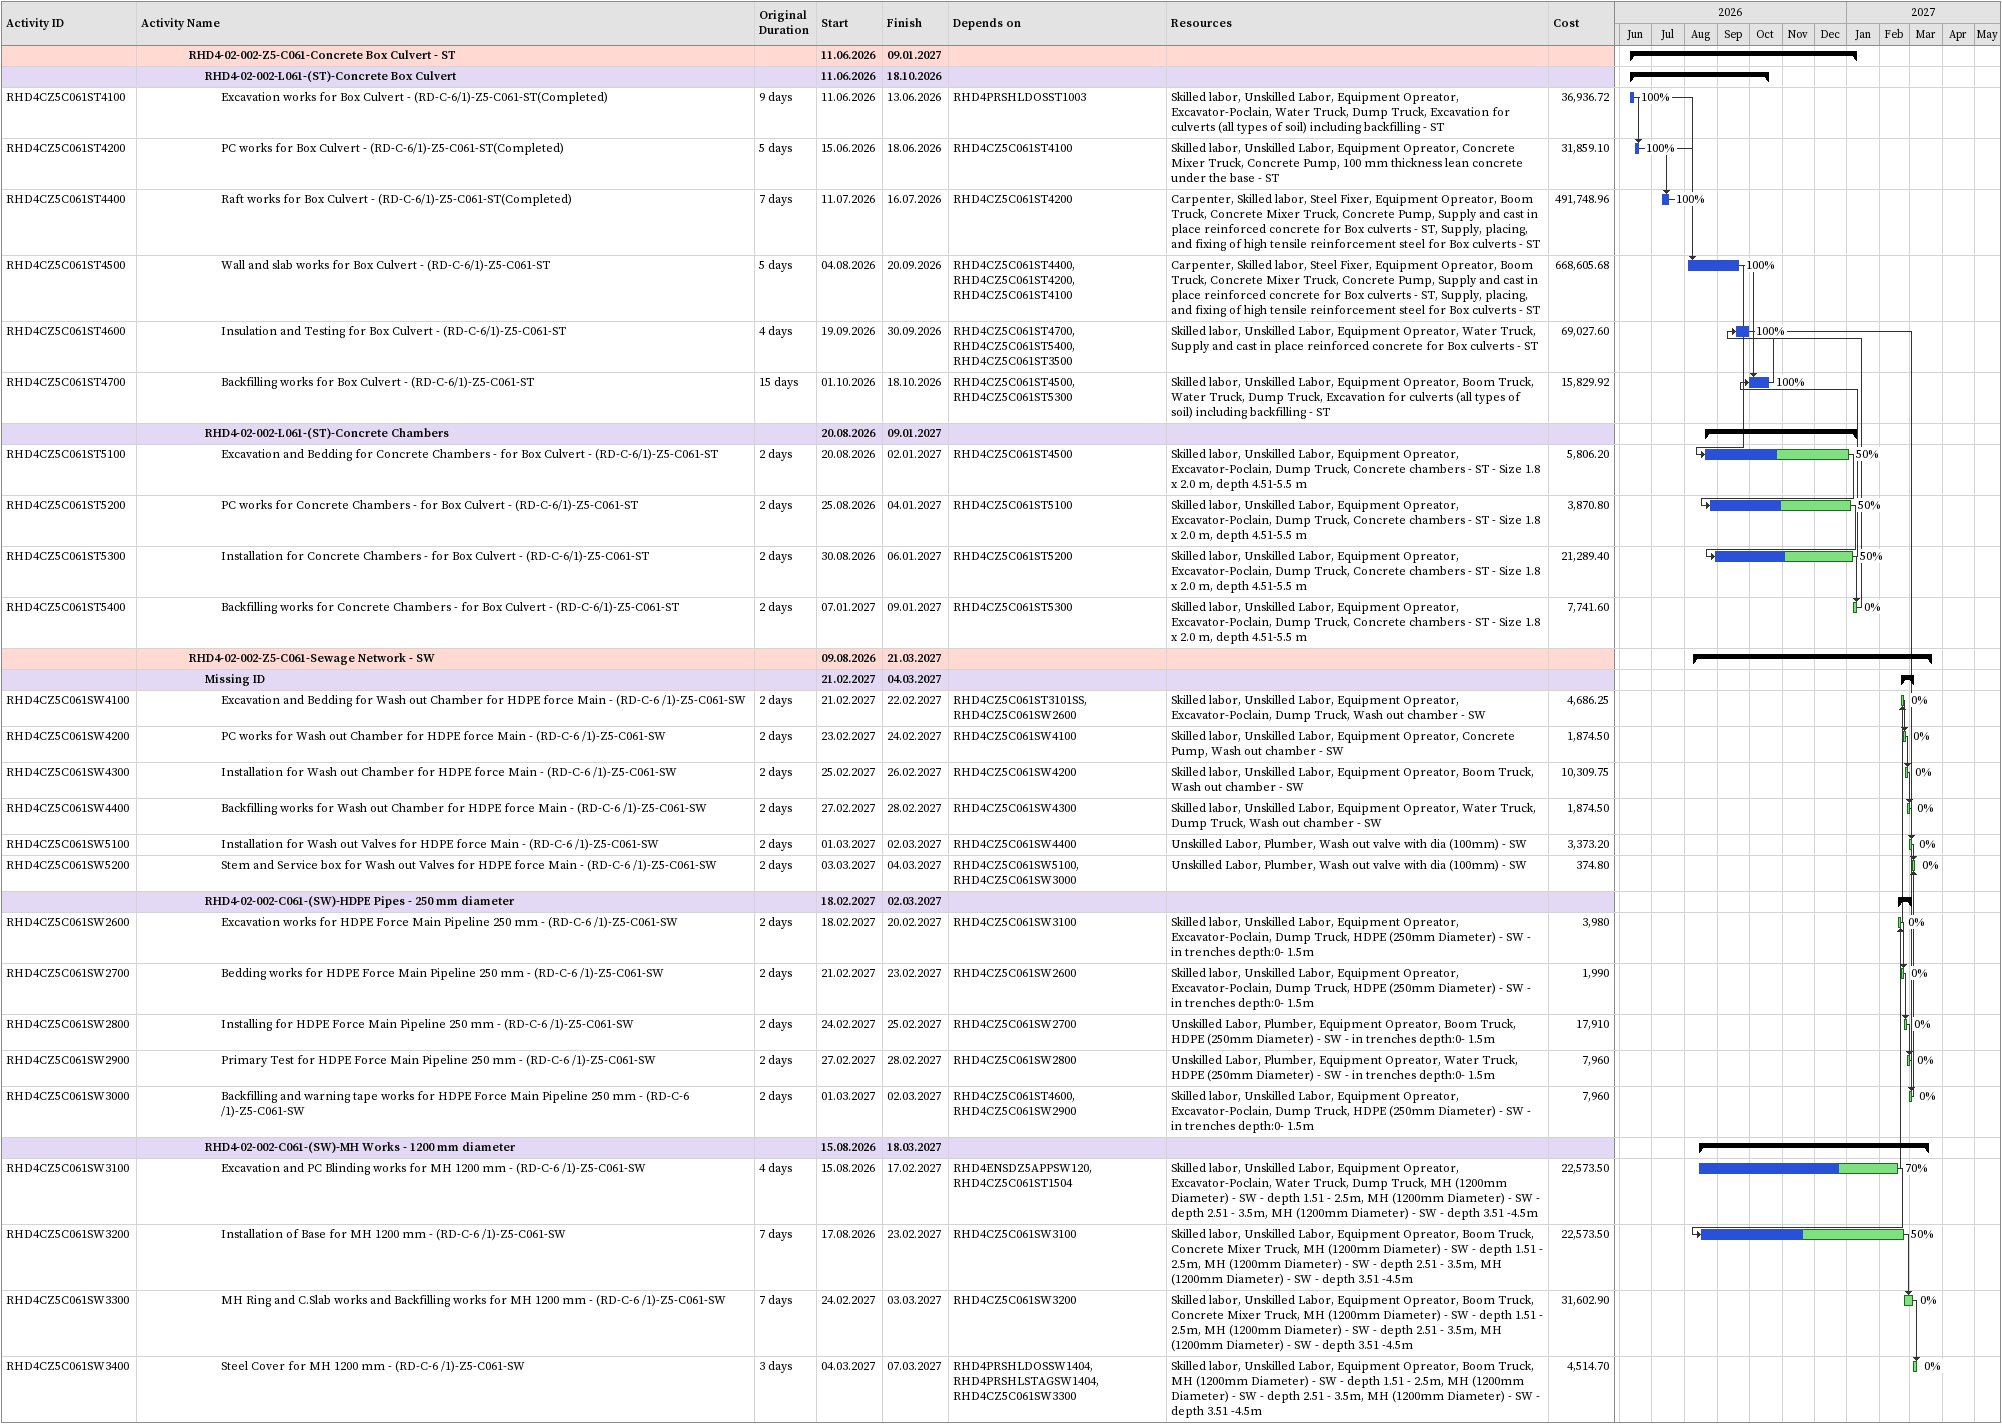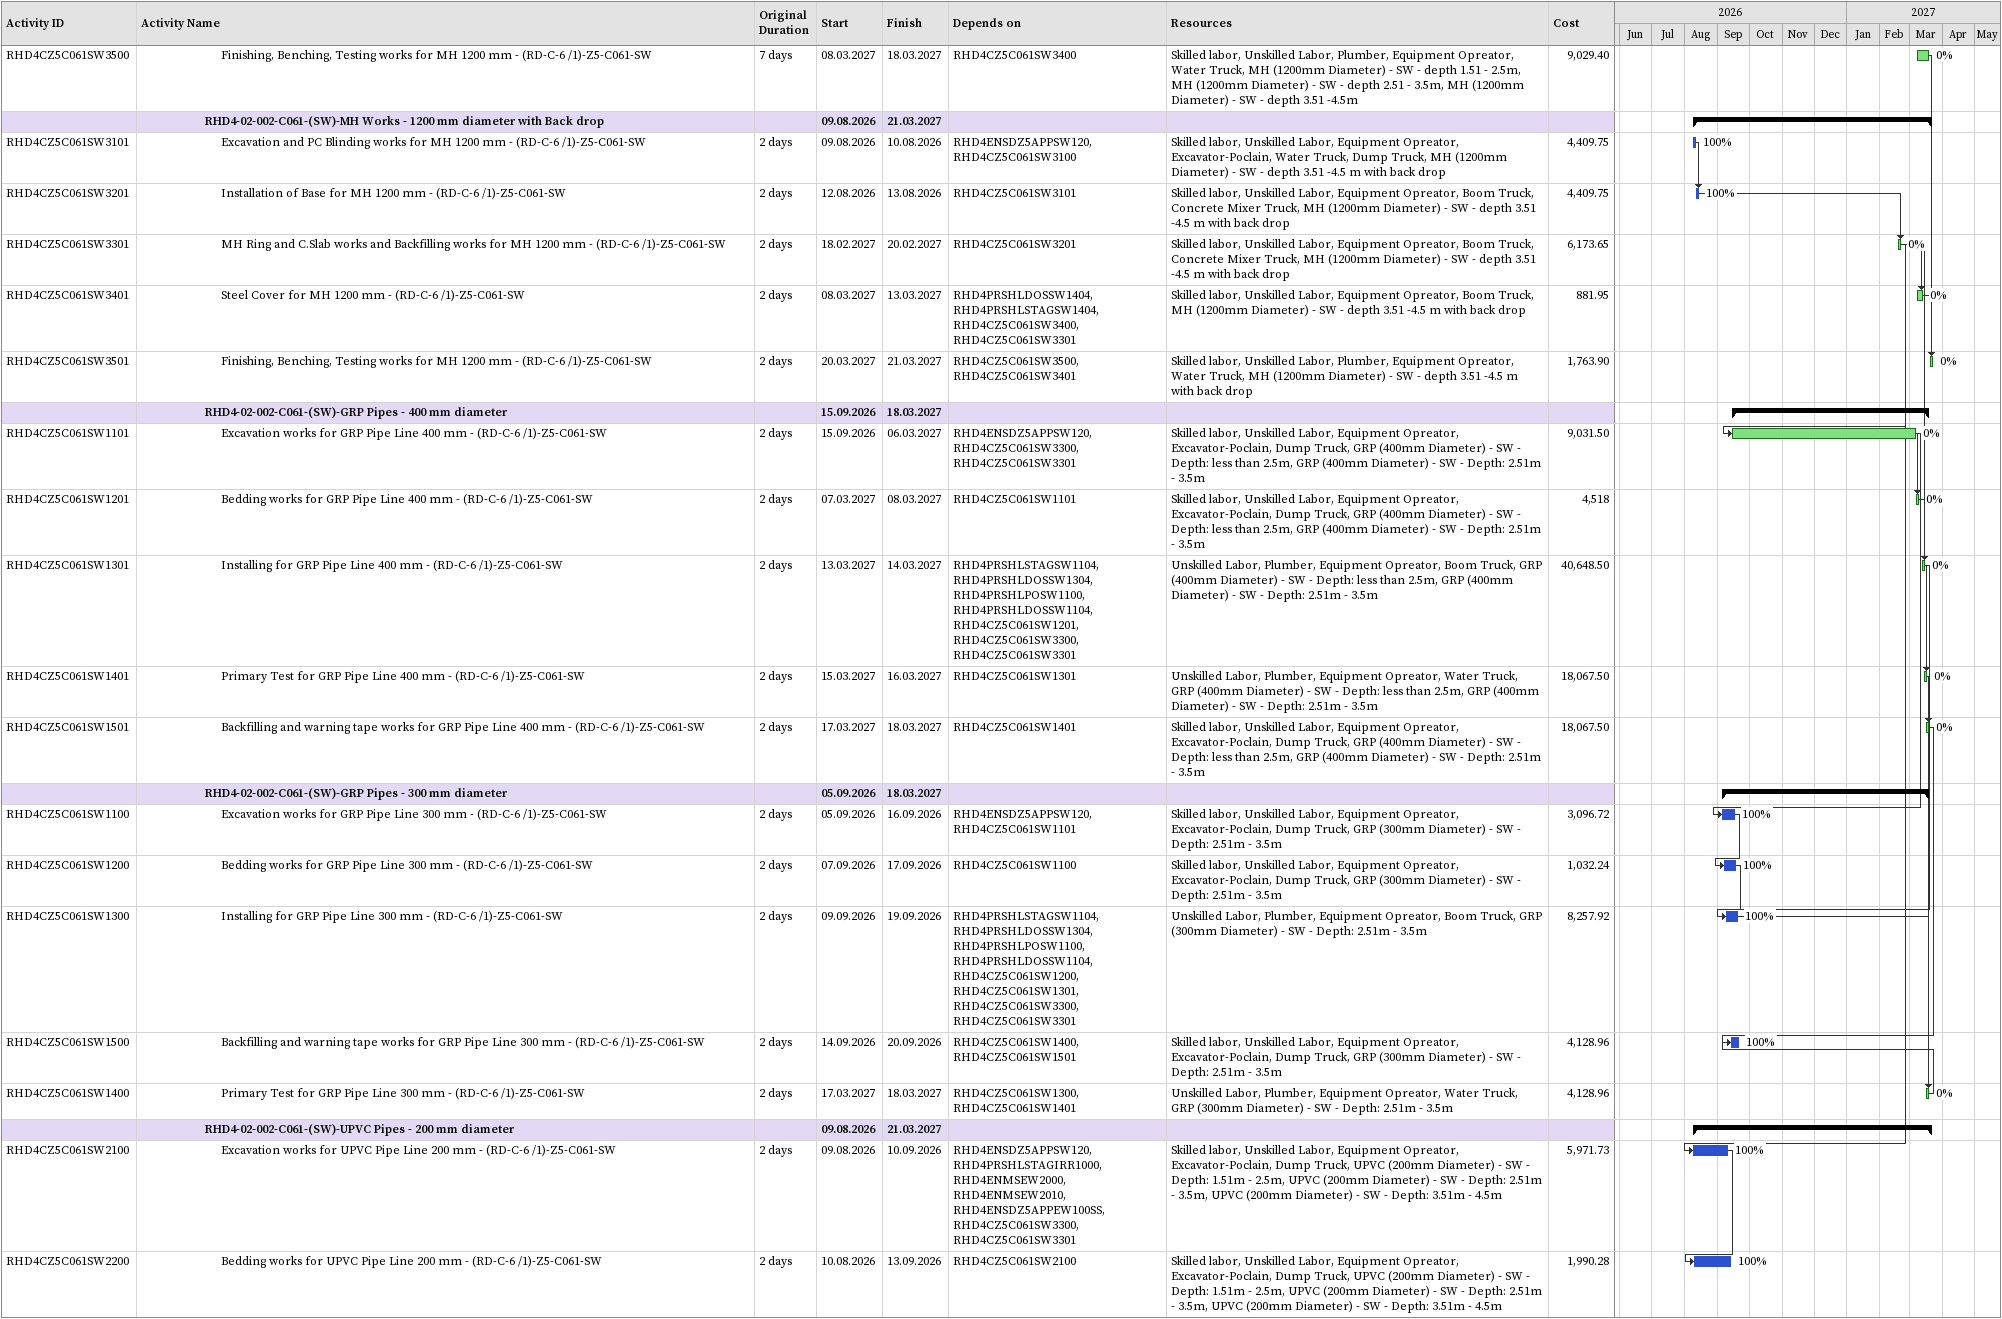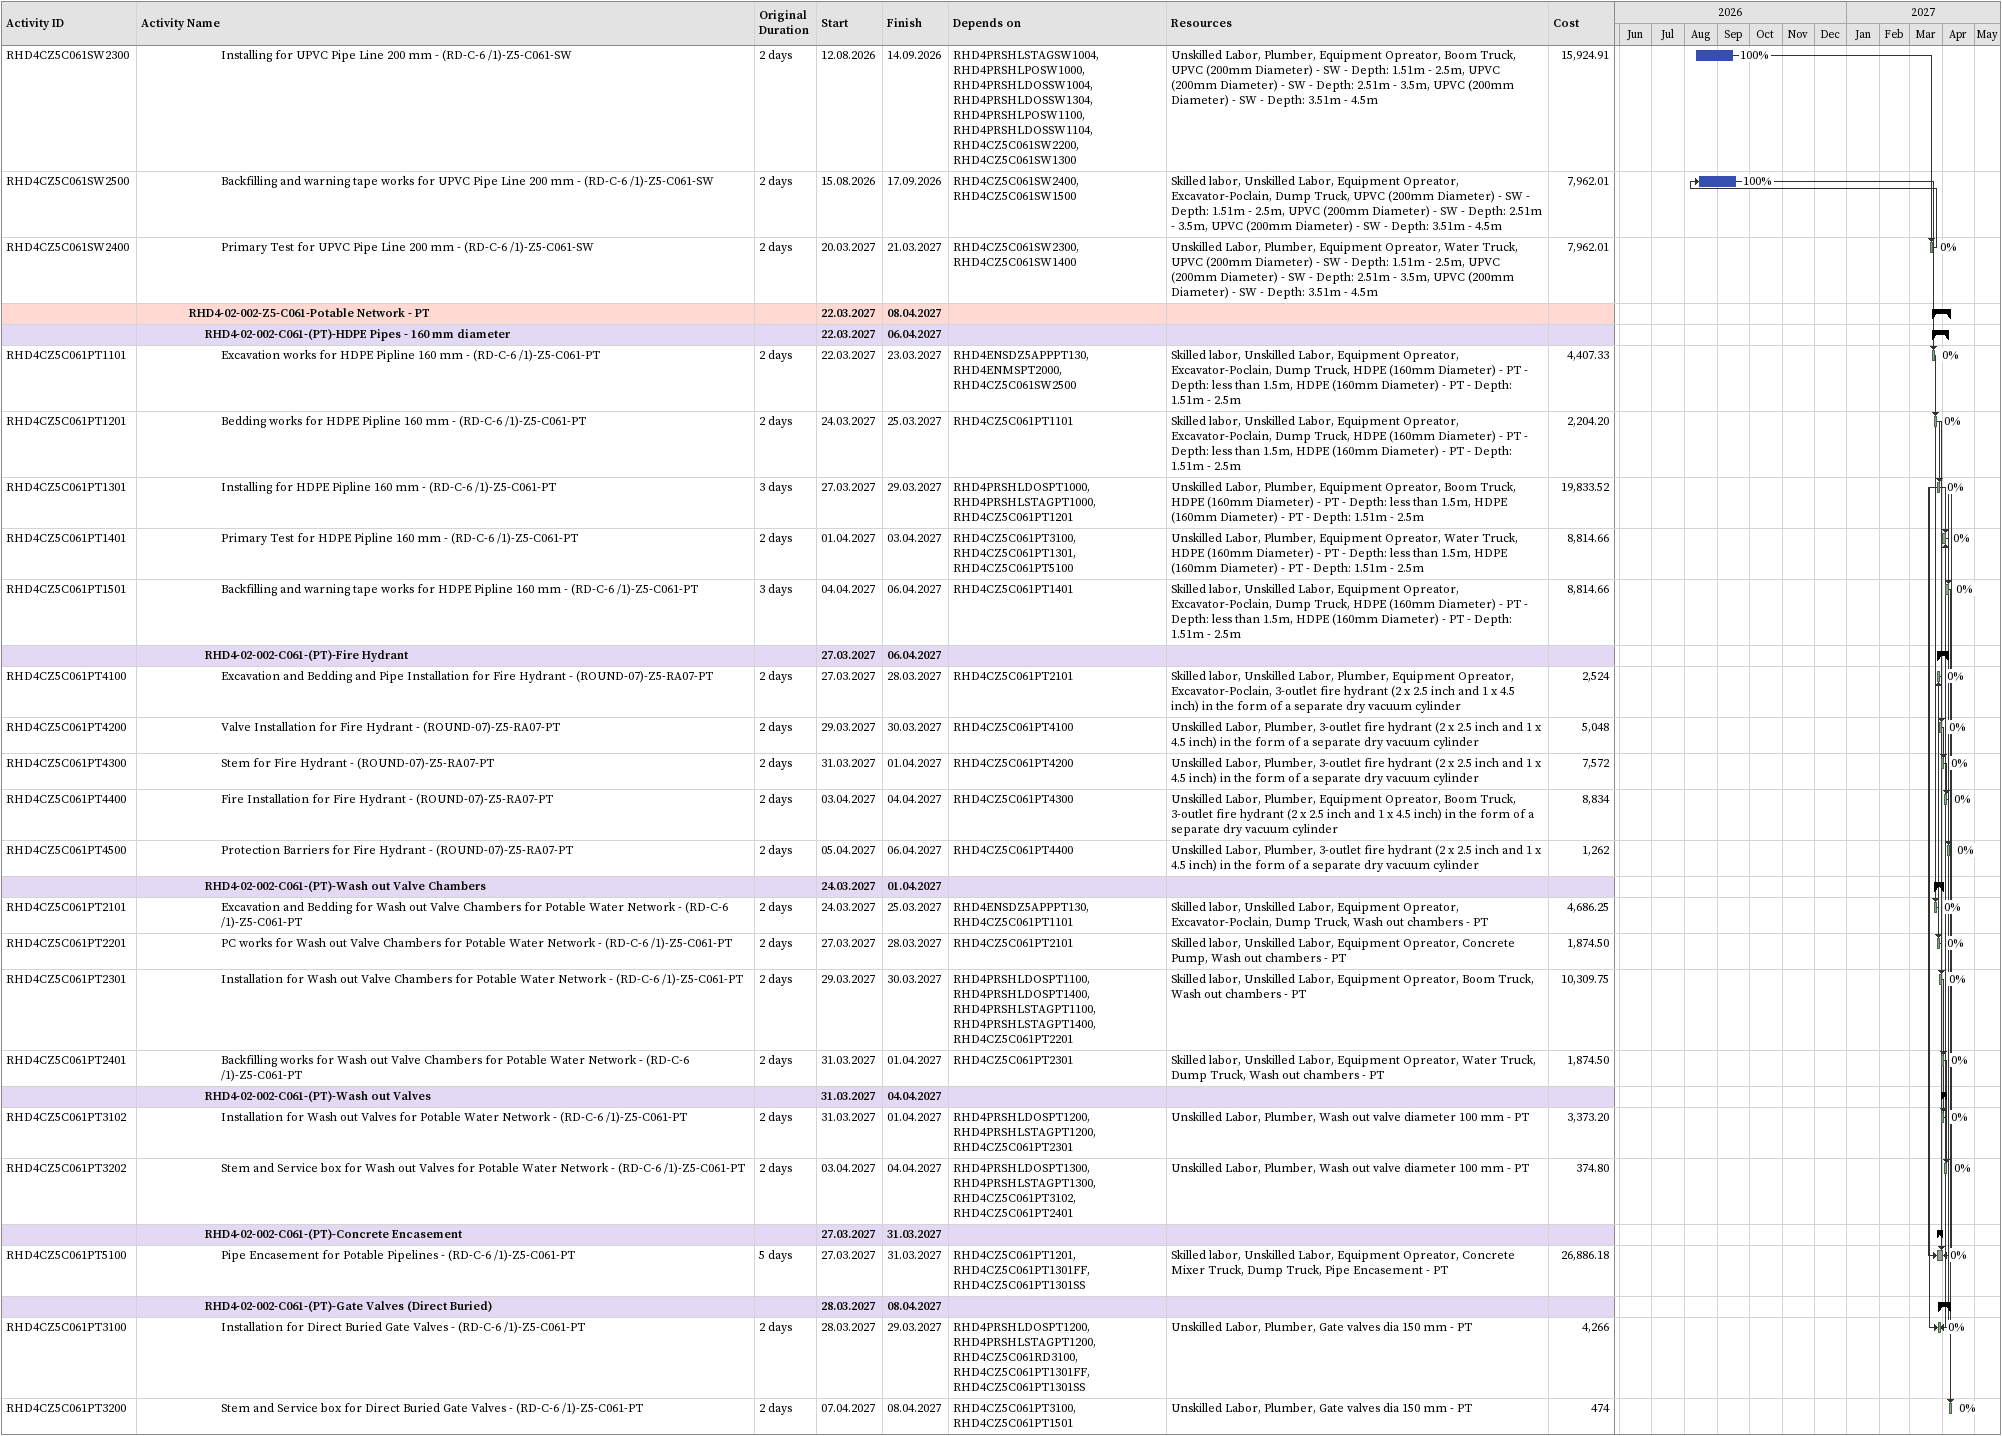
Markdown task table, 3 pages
| ID | Level | Task | Original duration | Start | Finish | Predecessors | Resources | % complete | Cost |
|---|---|---|---|---|---|---|---|---|---|
|  | 4 | **RHD4-02-002-Z5-C061-Concrete Box Culvert - ST** |  | 2026-06-11 | 2027-01-09 |  |  |  |  |
|  | 5 | **RHD4-02-002-L061-(ST)-Concrete Box Culvert** |  | 2026-06-11 | 2026-10-18 |  |  |  |  |
| RHD4CZ5C061ST4100 | 6 | Excavation works for Box Culvert - (RD-C-6/1)-Z5-C061-ST(Completed) | 9d | 2026-06-11 | 2026-06-13 | RHD4PRSHLDOSST1003 | Skilled labor, Unskilled Labor, Equipment Opreator, Excavator-Poclain, Water Truck, Dump Truck, Excavation for culverts (all types of soil) including backfilling - ST | 100 | 36936.72 |
| RHD4CZ5C061ST4200 | 6 | PC works for Box Culvert - (RD-C-6/1)-Z5-C061-ST(Completed) | 5d | 2026-06-15 | 2026-06-18 | RHD4CZ5C061ST4100 | Skilled labor, Unskilled Labor, Equipment Opreator, Concrete Mixer Truck, Concrete Pump, 100 mm thickness lean concrete under the base - ST | 100 | 31859.10 |
| RHD4CZ5C061ST4400 | 6 | Raft works for Box Culvert - (RD-C-6/1)-Z5-C061-ST(Completed) | 7d | 2026-07-11 | 2026-07-16 | RHD4CZ5C061ST4200 | Carpenter, Skilled labor, Steel Fixer, Equipment Opreator, Boom Truck, Concrete Mixer Truck, Concrete Pump, Supply and cast in place reinforced concrete for Box culverts - ST, Supply, placing, and fixing of high tensile reinforcement steel for Box culverts - ST | 100 | 491748.96 |
| RHD4CZ5C061ST4500 | 6 | Wall and slab works for Box Culvert - (RD-C-6/1)-Z5-C061-ST | 5d | 2026-08-04 | 2026-09-20 | RHD4CZ5C061ST4400, RHD4CZ5C061ST4200, RHD4CZ5C061ST4100 | Carpenter, Skilled labor, Steel Fixer, Equipment Opreator, Boom Truck, Concrete Mixer Truck, Concrete Pump, Supply and cast in place reinforced concrete for Box culverts - ST, Supply, placing, and fixing of high tensile reinforcement steel for Box culverts - ST | 100 | 668605.68 |
| RHD4CZ5C061ST4600 | 6 | Insulation and Testing for Box Culvert - (RD-C-6/1)-Z5-C061-ST | 4d | 2026-09-19 | 2026-09-30 | RHD4CZ5C061ST4700, RHD4CZ5C061ST5400, RHD4CZ5C061ST3500 | Skilled labor, Unskilled Labor, Equipment Opreator, Water Truck, Supply and cast in place reinforced concrete for Box culverts - ST | 100 | 69027.60 |
| RHD4CZ5C061ST4700 | 6 | Backfilling works for Box Culvert - (RD-C-6/1)-Z5-C061-ST | 15d | 2026-10-01 | 2026-10-18 | RHD4CZ5C061ST4500, RHD4CZ5C061ST5300 | Skilled labor, Unskilled Labor, Equipment Opreator, Boom Truck, Water Truck, Dump Truck, Excavation for culverts (all types of soil) including backfilling - ST | 100 | 15829.92 |
|  | 5 | **RHD4-02-002-L061-(ST)-Concrete Chambers** |  | 2026-08-20 | 2027-01-09 |  |  |  |  |
| RHD4CZ5C061ST5100 | 6 | Excavation and Bedding for Concrete Chambers - for Box Culvert - (RD-C-6/1)-Z5-C061-ST | 2d | 2026-08-20 | 2027-01-02 | RHD4CZ5C061ST4500 | Skilled labor, Unskilled Labor, Equipment Opreator, Excavator-Poclain, Dump Truck, Concrete chambers - ST - Size 1.8 x 2.0 m, depth 4.51-5.5 m | 50 | 5806.20 |
| RHD4CZ5C061ST5200 | 6 | PC works for Concrete Chambers - for Box Culvert - (RD-C-6/1)-Z5-C061-ST | 2d | 2026-08-25 | 2027-01-04 | RHD4CZ5C061ST5100 | Skilled labor, Unskilled Labor, Equipment Opreator, Excavator-Poclain, Dump Truck, Concrete chambers - ST - Size 1.8 x 2.0 m, depth 4.51-5.5 m | 50 | 3870.80 |
| RHD4CZ5C061ST5300 | 6 | Installation for Concrete Chambers - for Box Culvert - (RD-C-6/1)-Z5-C061-ST | 2d | 2026-08-30 | 2027-01-06 | RHD4CZ5C061ST5200 | Skilled labor, Unskilled Labor, Equipment Opreator, Excavator-Poclain, Dump Truck, Concrete chambers - ST - Size 1.8 x 2.0 m, depth 4.51-5.5 m | 50 | 21289.40 |
| RHD4CZ5C061ST5400 | 6 | Backfilling works for Concrete Chambers - for Box Culvert - (RD-C-6/1)-Z5-C061-ST | 2d | 2027-01-07 | 2027-01-09 | RHD4CZ5C061ST5300 | Skilled labor, Unskilled Labor, Equipment Opreator, Excavator-Poclain, Dump Truck, Concrete chambers - ST - Size 1.8 x 2.0 m, depth 4.51-5.5 m | 0 | 7741.60 |
|  | 4 | **RHD4-02-002-Z5-C061-Sewage Network - SW** |  | 2026-08-09 | 2027-03-21 |  |  |  |  |
|  | 5 | **Missing ID** |  | 2027-02-21 | 2027-03-04 |  |  |  |  |
| RHD4CZ5C061SW4100 | 6 | Excavation and Bedding for Wash out Chamber for HDPE force Main - (RD-C-6 /1)-Z5-C061-SW | 2d | 2027-02-21 | 2027-02-22 | RHD4CZ5C061ST3101SS, RHD4CZ5C061SW2600 | Skilled labor, Unskilled Labor, Equipment Opreator, Excavator-Poclain, Dump Truck, Wash out chamber - SW | 0 | 4686.25 |
| RHD4CZ5C061SW4200 | 6 | PC works for Wash out Chamber for HDPE force Main - (RD-C-6 /1)-Z5-C061-SW | 2d | 2027-02-23 | 2027-02-24 | RHD4CZ5C061SW4100 | Skilled labor, Unskilled Labor, Equipment Opreator, Concrete Pump, Wash out chamber - SW | 0 | 1874.50 |
| RHD4CZ5C061SW4300 | 6 | Installation for Wash out Chamber for HDPE force Main - (RD-C-6 /1)-Z5-C061-SW | 2d | 2027-02-25 | 2027-02-26 | RHD4CZ5C061SW4200 | Skilled labor, Unskilled Labor, Equipment Opreator, Boom Truck, Wash out chamber - SW | 0 | 10309.75 |
| RHD4CZ5C061SW4400 | 6 | Backfilling works for Wash out Chamber for HDPE force Main - (RD-C-6 /1)-Z5-C061-SW | 2d | 2027-02-27 | 2027-02-28 | RHD4CZ5C061SW4300 | Skilled labor, Unskilled Labor, Equipment Opreator, Water Truck, Dump Truck, Wash out chamber - SW | 0 | 1874.50 |
| RHD4CZ5C061SW5100 | 6 | Installation for Wash out Valves for HDPE force Main - (RD-C-6 /1)-Z5-C061-SW | 2d | 2027-03-01 | 2027-03-02 | RHD4CZ5C061SW4400 | Unskilled Labor, Plumber, Wash out valve with dia (100mm) - SW | 0 | 3373.20 |
| RHD4CZ5C061SW5200 | 6 | Stem and Service box for Wash out Valves for HDPE force Main - (RD-C-6 /1)-Z5-C061-SW | 2d | 2027-03-03 | 2027-03-04 | RHD4CZ5C061SW5100, RHD4CZ5C061SW3000 | Unskilled Labor, Plumber, Wash out valve with dia (100mm) - SW | 0 | 374.80 |
|  | 5 | **RHD4-02-002-C061-(SW)-HDPE Pipes - 250 mm diameter** |  | 2027-02-18 | 2027-03-02 |  |  |  |  |
| RHD4CZ5C061SW2600 | 6 | Excavation works for HDPE Force Main Pipeline 250 mm - (RD-C-6 /1)-Z5-C061-SW | 2d | 2027-02-18 | 2027-02-20 | RHD4CZ5C061SW3100 | Skilled labor, Unskilled Labor, Equipment Opreator, Excavator-Poclain, Dump Truck, HDPE (250mm Diameter) - SW - in trenches depth:0- 1.5m | 0 | 3980 |
| RHD4CZ5C061SW2700 | 6 | Bedding works for HDPE Force Main Pipeline 250 mm - (RD-C-6 /1)-Z5-C061-SW | 2d | 2027-02-21 | 2027-02-23 | RHD4CZ5C061SW2600 | Skilled labor, Unskilled Labor, Equipment Opreator, Excavator-Poclain, Dump Truck, HDPE (250mm Diameter) - SW - in trenches depth:0- 1.5m | 0 | 1990 |
| RHD4CZ5C061SW2800 | 6 | Installing for HDPE Force Main Pipeline 250 mm - (RD-C-6 /1)-Z5-C061-SW | 2d | 2027-02-24 | 2027-02-25 | RHD4CZ5C061SW2700 | Unskilled Labor, Plumber, Equipment Opreator, Boom Truck, HDPE (250mm Diameter) - SW - in trenches depth:0- 1.5m | 0 | 17910 |
| RHD4CZ5C061SW2900 | 6 | Primary Test for HDPE Force Main Pipeline 250 mm - (RD-C-6 /1)-Z5-C061-SW | 2d | 2027-02-27 | 2027-02-28 | RHD4CZ5C061SW2800 | Unskilled Labor, Plumber, Equipment Opreator, Water Truck, HDPE (250mm Diameter) - SW - in trenches depth:0- 1.5m | 0 | 7960 |
| RHD4CZ5C061SW3000 | 6 | Backfilling and warning tape works for HDPE Force Main Pipeline 250 mm - (RD-C-6 /1)-Z5-C061-SW | 2d | 2027-03-01 | 2027-03-02 | RHD4CZ5C061ST4600, RHD4CZ5C061SW2900 | Skilled labor, Unskilled Labor, Equipment Opreator, Excavator-Poclain, Dump Truck, HDPE (250mm Diameter) - SW - in trenches depth:0- 1.5m | 0 | 7960 |
|  | 5 | **RHD4-02-002-C061-(SW)-MH Works - 1200 mm diameter** |  | 2026-08-15 | 2027-03-18 |  |  |  |  |
| RHD4CZ5C061SW3100 | 6 | Excavation and PC Blinding works for MH 1200 mm - (RD-C-6 /1)-Z5-C061-SW | 4d | 2026-08-15 | 2027-02-17 | RHD4ENSDZ5APPSW120, RHD4CZ5C061ST1504 | Skilled labor, Unskilled Labor, Equipment Opreator, Excavator-Poclain, Water Truck, Dump Truck, MH (1200mm Diameter) - SW - depth 1.51 - 2.5m, MH (1200mm Diameter) - SW - depth 2.51 - 3.5m, MH (1200mm Diameter) - SW - depth 3.51 -4.5m | 70 | 22573.50 |
| RHD4CZ5C061SW3200 | 6 | Installation of Base for MH 1200 mm - (RD-C-6 /1)-Z5-C061-SW | 7d | 2026-08-17 | 2027-02-23 | RHD4CZ5C061SW3100 | Skilled labor, Unskilled Labor, Equipment Opreator, Boom Truck, Concrete Mixer Truck, MH (1200mm Diameter) - SW - depth 1.51 - 2.5m, MH (1200mm Diameter) - SW - depth 2.51 - 3.5m, MH (1200mm Diameter) - SW - depth 3.51 -4.5m | 50 | 22573.50 |
| RHD4CZ5C061SW3300 | 6 | MH Ring and C.Slab works and Backfilling works for MH 1200 mm - (RD-C-6 /1)-Z5-C061-SW | 7d | 2027-02-24 | 2027-03-03 | RHD4CZ5C061SW3200 | Skilled labor, Unskilled Labor, Equipment Opreator, Boom Truck, Concrete Mixer Truck, MH (1200mm Diameter) - SW - depth 1.51 - 2.5m, MH (1200mm Diameter) - SW - depth 2.51 - 3.5m, MH (1200mm Diameter) - SW - depth 3.51 -4.5m | 0 | 31602.90 |
| RHD4CZ5C061SW3400 | 6 | Steel Cover for MH 1200 mm - (RD-C-6 /1)-Z5-C061-SW | 3d | 2027-03-04 | 2027-03-07 | RHD4PRSHLDOSSW1404, RHD4PRSHLSTAGSW1404, RHD4CZ5C061SW3300 | Skilled labor, Unskilled Labor, Equipment Opreator, Boom Truck, MH (1200mm Diameter) - SW - depth 1.51 - 2.5m, MH (1200mm Diameter) - SW - depth 2.51 - 3.5m, MH (1200mm Diameter) - SW - depth 3.51 -4.5m | 0 | 4514.70 |
| RHD4CZ5C061SW3500 | 6 | Finishing, Benching, Testing works for MH 1200 mm - (RD-C-6 /1)-Z5-C061-SW | 7d | 2027-03-08 | 2027-03-18 | RHD4CZ5C061SW3400 | Skilled labor, Unskilled Labor, Plumber, Equipment Opreator, Water Truck, MH (1200mm Diameter) - SW - depth 1.51 - 2.5m, MH (1200mm Diameter) - SW - depth 2.51 - 3.5m, MH (1200mm Diameter) - SW - depth 3.51 -4.5m | 0 | 9029.40 |
|  | 5 | **RHD4-02-002-C061-(SW)-MH Works - 1200 mm diameter with Back drop** |  | 2026-08-09 | 2027-03-21 |  |  |  |  |
| RHD4CZ5C061SW3101 | 6 | Excavation and PC Blinding works for MH 1200 mm - (RD-C-6 /1)-Z5-C061-SW | 2d | 2026-08-09 | 2026-08-10 | RHD4ENSDZ5APPSW120, RHD4CZ5C061SW3100 | Skilled labor, Unskilled Labor, Equipment Opreator, Excavator-Poclain, Water Truck, Dump Truck, MH (1200mm Diameter) - SW - depth 3.51 -4.5 m with back drop | 100 | 4409.75 |
| RHD4CZ5C061SW3201 | 6 | Installation of Base for MH 1200 mm - (RD-C-6 /1)-Z5-C061-SW | 2d | 2026-08-12 | 2026-08-13 | RHD4CZ5C061SW3101 | Skilled labor, Unskilled Labor, Equipment Opreator, Boom Truck, Concrete Mixer Truck, MH (1200mm Diameter) - SW - depth 3.51 -4.5 m with back drop | 100 | 4409.75 |
| RHD4CZ5C061SW3301 | 6 | MH Ring and C.Slab works and Backfilling works for MH 1200 mm - (RD-C-6 /1)-Z5-C061-SW | 2d | 2027-02-18 | 2027-02-20 | RHD4CZ5C061SW3201 | Skilled labor, Unskilled Labor, Equipment Opreator, Boom Truck, Concrete Mixer Truck, MH (1200mm Diameter) - SW - depth 3.51 -4.5 m with back drop | 0 | 6173.65 |
| RHD4CZ5C061SW3401 | 6 | Steel Cover for MH 1200 mm - (RD-C-6 /1)-Z5-C061-SW | 2d | 2027-03-08 | 2027-03-13 | RHD4PRSHLDOSSW1404, RHD4PRSHLSTAGSW1404, RHD4CZ5C061SW3400, RHD4CZ5C061SW3301 | Skilled labor, Unskilled Labor, Equipment Opreator, Boom Truck, MH (1200mm Diameter) - SW - depth 3.51 -4.5 m with back drop | 0 | 881.95 |
| RHD4CZ5C061SW3501 | 6 | Finishing, Benching, Testing works for MH 1200 mm - (RD-C-6 /1)-Z5-C061-SW | 2d | 2027-03-20 | 2027-03-21 | RHD4CZ5C061SW3500, RHD4CZ5C061SW3401 | Skilled labor, Unskilled Labor, Plumber, Equipment Opreator, Water Truck, MH (1200mm Diameter) - SW - depth 3.51 -4.5 m with back drop | 0 | 1763.90 |
|  | 5 | **RHD4-02-002-C061-(SW)-GRP Pipes - 400 mm diameter** |  | 2026-09-15 | 2027-03-18 |  |  |  |  |
| RHD4CZ5C061SW1101 | 6 | Excavation works for GRP Pipe Line 400 mm - (RD-C-6 /1)-Z5-C061-SW | 2d | 2026-09-15 | 2027-03-06 | RHD4ENSDZ5APPSW120, RHD4CZ5C061SW3300, RHD4CZ5C061SW3301 | Skilled labor, Unskilled Labor, Equipment Opreator, Excavator-Poclain, Dump Truck, GRP (400mm Diameter) - SW - Depth: less than 2.5m, GRP (400mm Diameter) - SW - Depth: 2.51m - 3.5m | 0 | 9031.50 |
| RHD4CZ5C061SW1201 | 6 | Bedding works for GRP Pipe Line 400 mm - (RD-C-6 /1)-Z5-C061-SW | 2d | 2027-03-07 | 2027-03-08 | RHD4CZ5C061SW1101 | Skilled labor, Unskilled Labor, Equipment Opreator, Excavator-Poclain, Dump Truck, GRP (400mm Diameter) - SW - Depth: less than 2.5m, GRP (400mm Diameter) - SW - Depth: 2.51m - 3.5m | 0 | 4518 |
| RHD4CZ5C061SW1301 | 6 | Installing for GRP Pipe Line 400 mm - (RD-C-6 /1)-Z5-C061-SW | 2d | 2027-03-13 | 2027-03-14 | RHD4PRSHLSTAGSW1104, RHD4PRSHLDOSSW1304, RHD4PRSHLPOSW1100, RHD4PRSHLDOSSW1104, RHD4CZ5C061SW1201, RHD4CZ5C061SW3300, RHD4CZ5C061SW3301 | Unskilled Labor, Plumber, Equipment Opreator, Boom Truck, GRP (400mm Diameter) - SW - Depth: less than 2.5m, GRP (400mm Diameter) - SW - Depth: 2.51m - 3.5m | 0 | 40648.50 |
| RHD4CZ5C061SW1401 | 6 | Primary Test for GRP Pipe Line 400 mm - (RD-C-6 /1)-Z5-C061-SW | 2d | 2027-03-15 | 2027-03-16 | RHD4CZ5C061SW1301 | Unskilled Labor, Plumber, Equipment Opreator, Water Truck, GRP (400mm Diameter) - SW - Depth: less than 2.5m, GRP (400mm Diameter) - SW - Depth: 2.51m - 3.5m | 0 | 18067.50 |
| RHD4CZ5C061SW1501 | 6 | Backfilling and warning tape works for GRP Pipe Line 400 mm - (RD-C-6 /1)-Z5-C061-SW | 2d | 2027-03-17 | 2027-03-18 | RHD4CZ5C061SW1401 | Skilled labor, Unskilled Labor, Equipment Opreator, Excavator-Poclain, Dump Truck, GRP (400mm Diameter) - SW - Depth: less than 2.5m, GRP (400mm Diameter) - SW - Depth: 2.51m - 3.5m | 0 | 18067.50 |
|  | 5 | **RHD4-02-002-C061-(SW)-GRP Pipes - 300 mm diameter** |  | 2026-09-05 | 2027-03-18 |  |  |  |  |
| RHD4CZ5C061SW1100 | 6 | Excavation works for GRP Pipe Line 300 mm - (RD-C-6 /1)-Z5-C061-SW | 2d | 2026-09-05 | 2026-09-16 | RHD4ENSDZ5APPSW120, RHD4CZ5C061SW1101 | Skilled labor, Unskilled Labor, Equipment Opreator, Excavator-Poclain, Dump Truck, GRP (300mm Diameter) - SW - Depth: 2.51m - 3.5m | 100 | 3096.72 |
| RHD4CZ5C061SW1200 | 6 | Bedding works for GRP Pipe Line 300 mm - (RD-C-6 /1)-Z5-C061-SW | 2d | 2026-09-07 | 2026-09-17 | RHD4CZ5C061SW1100 | Skilled labor, Unskilled Labor, Equipment Opreator, Excavator-Poclain, Dump Truck, GRP (300mm Diameter) - SW - Depth: 2.51m - 3.5m | 100 | 1032.24 |
| RHD4CZ5C061SW1300 | 6 | Installing for GRP Pipe Line 300 mm - (RD-C-6 /1)-Z5-C061-SW | 2d | 2026-09-09 | 2026-09-19 | RHD4PRSHLSTAGSW1104, RHD4PRSHLDOSSW1304, RHD4PRSHLPOSW1100, RHD4PRSHLDOSSW1104, RHD4CZ5C061SW1200, RHD4CZ5C061SW1301, RHD4CZ5C061SW3300, RHD4CZ5C061SW3301 | Unskilled Labor, Plumber, Equipment Opreator, Boom Truck, GRP (300mm Diameter) - SW - Depth: 2.51m - 3.5m | 100 | 8257.92 |
| RHD4CZ5C061SW1500 | 6 | Backfilling and warning tape works for GRP Pipe Line 300 mm - (RD-C-6 /1)-Z5-C061-SW | 2d | 2026-09-14 | 2026-09-20 | RHD4CZ5C061SW1400, RHD4CZ5C061SW1501 | Skilled labor, Unskilled Labor, Equipment Opreator, Excavator-Poclain, Dump Truck, GRP (300mm Diameter) - SW - Depth: 2.51m - 3.5m | 100 | 4128.96 |
| RHD4CZ5C061SW1400 | 6 | Primary Test for GRP Pipe Line 300 mm - (RD-C-6 /1)-Z5-C061-SW | 2d | 2027-03-17 | 2027-03-18 | RHD4CZ5C061SW1300, RHD4CZ5C061SW1401 | Unskilled Labor, Plumber, Equipment Opreator, Water Truck, GRP (300mm Diameter) - SW - Depth: 2.51m - 3.5m | 0 | 4128.96 |
|  | 5 | **RHD4-02-002-C061-(SW)-UPVC Pipes - 200 mm diameter** |  | 2026-08-09 | 2027-03-21 |  |  |  |  |
| RHD4CZ5C061SW2100 | 6 | Excavation works for UPVC Pipe Line 200 mm - (RD-C-6 /1)-Z5-C061-SW | 2d | 2026-08-09 | 2026-09-10 | RHD4ENSDZ5APPSW120, RHD4PRSHLSTAGIRR1000, RHD4ENMSEW2000, RHD4ENMSEW2010, RHD4ENSDZ5APPEW100SS, RHD4CZ5C061SW3300, RHD4CZ5C061SW3301 | Skilled labor, Unskilled Labor, Equipment Opreator, Excavator-Poclain, Dump Truck, UPVC (200mm Diameter) - SW - Depth: 1.51m - 2.5m, UPVC (200mm Diameter) - SW - Depth: 2.51m - 3.5m, UPVC (200mm Diameter) - SW - Depth: 3.51m - 4.5m | 100 | 5971.73 |
| RHD4CZ5C061SW2200 | 6 | Bedding works for UPVC Pipe Line 200 mm - (RD-C-6 /1)-Z5-C061-SW | 2d | 2026-08-10 | 2026-09-13 | RHD4CZ5C061SW2100 | Skilled labor, Unskilled Labor, Equipment Opreator, Excavator-Poclain, Dump Truck, UPVC (200mm Diameter) - SW - Depth: 1.51m - 2.5m, UPVC (200mm Diameter) - SW - Depth: 2.51m - 3.5m, UPVC (200mm Diameter) - SW - Depth: 3.51m - 4.5m | 100 | 1990.28 |
| RHD4CZ5C061SW2300 | 6 | Installing for UPVC Pipe Line 200 mm - (RD-C-6 /1)-Z5-C061-SW | 2d | 2026-08-12 | 2026-09-14 | RHD4PRSHLSTAGSW1004, RHD4PRSHLPOSW1000, RHD4PRSHLDOSSW1004, RHD4PRSHLDOSSW1304, RHD4PRSHLPOSW1100, RHD4PRSHLDOSSW1104, RHD4CZ5C061SW2200, RHD4CZ5C061SW1300 | Unskilled Labor, Plumber, Equipment Opreator, Boom Truck, UPVC (200mm Diameter) - SW - Depth: 1.51m - 2.5m, UPVC (200mm Diameter) - SW - Depth: 2.51m - 3.5m, UPVC (200mm Diameter) - SW - Depth: 3.51m - 4.5m | 100 | 15924.91 |
| RHD4CZ5C061SW2500 | 6 | Backfilling and warning tape works for UPVC Pipe Line 200 mm - (RD-C-6 /1)-Z5-C061-SW | 2d | 2026-08-15 | 2026-09-17 | RHD4CZ5C061SW2400, RHD4CZ5C061SW1500 | Skilled labor, Unskilled Labor, Equipment Opreator, Excavator-Poclain, Dump Truck, UPVC (200mm Diameter) - SW - Depth: 1.51m - 2.5m, UPVC (200mm Diameter) - SW - Depth: 2.51m - 3.5m, UPVC (200mm Diameter) - SW - Depth: 3.51m - 4.5m | 100 | 7962.01 |
| RHD4CZ5C061SW2400 | 6 | Primary Test for UPVC Pipe Line 200 mm - (RD-C-6 /1)-Z5-C061-SW | 2d | 2027-03-20 | 2027-03-21 | RHD4CZ5C061SW2300, RHD4CZ5C061SW1400 | Unskilled Labor, Plumber, Equipment Opreator, Water Truck, UPVC (200mm Diameter) - SW - Depth: 1.51m - 2.5m, UPVC (200mm Diameter) - SW - Depth: 2.51m - 3.5m, UPVC (200mm Diameter) - SW - Depth: 3.51m - 4.5m | 0 | 7962.01 |
|  | 4 | **RHD4-02-002-Z5-C061-Potable Network - PT** |  | 2027-03-22 | 2027-04-08 |  |  |  |  |
|  | 5 | **RHD4-02-002-C061-(PT)-HDPE Pipes - 160 mm diameter** |  | 2027-03-22 | 2027-04-06 |  |  |  |  |
| RHD4CZ5C061PT1101 | 6 | Excavation works for HDPE Pipline 160 mm - (RD-C-6 /1)-Z5-C061-PT | 2d | 2027-03-22 | 2027-03-23 | RHD4ENSDZ5APPPT130, RHD4ENMSPT2000, RHD4CZ5C061SW2500 | Skilled labor, Unskilled Labor, Equipment Opreator, Excavator-Poclain, Dump Truck, HDPE (160mm Diameter) - PT - Depth: less than 1.5m, HDPE (160mm Diameter) - PT - Depth: 1.51m - 2.5m | 0 | 4407.33 |
| RHD4CZ5C061PT1201 | 6 | Bedding works for HDPE Pipline 160 mm - (RD-C-6 /1)-Z5-C061-PT | 2d | 2027-03-24 | 2027-03-25 | RHD4CZ5C061PT1101 | Skilled labor, Unskilled Labor, Equipment Opreator, Excavator-Poclain, Dump Truck, HDPE (160mm Diameter) - PT - Depth: less than 1.5m, HDPE (160mm Diameter) - PT - Depth: 1.51m - 2.5m | 0 | 2204.20 |
| RHD4CZ5C061PT1301 | 6 | Installing for HDPE Pipline 160 mm - (RD-C-6 /1)-Z5-C061-PT | 3d | 2027-03-27 | 2027-03-29 | RHD4PRSHLDOSPT1000, RHD4PRSHLSTAGPT1000, RHD4CZ5C061PT1201 | Unskilled Labor, Plumber, Equipment Opreator, Boom Truck, HDPE (160mm Diameter) - PT - Depth: less than 1.5m, HDPE (160mm Diameter) - PT - Depth: 1.51m - 2.5m | 0 | 19833.52 |
| RHD4CZ5C061PT1401 | 6 | Primary Test for HDPE Pipline 160 mm - (RD-C-6 /1)-Z5-C061-PT | 2d | 2027-04-01 | 2027-04-03 | RHD4CZ5C061PT3100, RHD4CZ5C061PT1301, RHD4CZ5C061PT5100 | Unskilled Labor, Plumber, Equipment Opreator, Water Truck, HDPE (160mm Diameter) - PT - Depth: less than 1.5m, HDPE (160mm Diameter) - PT - Depth: 1.51m - 2.5m | 0 | 8814.66 |
| RHD4CZ5C061PT1501 | 6 | Backfilling and warning tape works for HDPE Pipline 160 mm - (RD-C-6 /1)-Z5-C061-PT | 3d | 2027-04-04 | 2027-04-06 | RHD4CZ5C061PT1401 | Skilled labor, Unskilled Labor, Equipment Opreator, Excavator-Poclain, Dump Truck, HDPE (160mm Diameter) - PT - Depth: less than 1.5m, HDPE (160mm Diameter) - PT - Depth: 1.51m - 2.5m | 0 | 8814.66 |
|  | 5 | **RHD4-02-002-C061-(PT)-Fire Hydrant** |  | 2027-03-27 | 2027-04-06 |  |  |  |  |
| RHD4CZ5C061PT4100 | 6 | Excavation and Bedding and Pipe Installation for Fire Hydrant - (ROUND-07)-Z5-RA07-PT | 2d | 2027-03-27 | 2027-03-28 | RHD4CZ5C061PT2101 | Skilled labor, Unskilled Labor, Plumber, Equipment Opreator, Excavator-Poclain, 3-outlet fire hydrant (2 x 2.5 inch and 1 x 4.5 inch) in the form of a separate dry vacuum cylinder | 0 | 2524 |
| RHD4CZ5C061PT4200 | 6 | Valve Installation for Fire Hydrant - (ROUND-07)-Z5-RA07-PT | 2d | 2027-03-29 | 2027-03-30 | RHD4CZ5C061PT4100 | Unskilled Labor, Plumber, 3-outlet fire hydrant (2 x 2.5 inch and 1 x 4.5 inch) in the form of a separate dry vacuum cylinder | 0 | 5048 |
| RHD4CZ5C061PT4300 | 6 | Stem for Fire Hydrant - (ROUND-07)-Z5-RA07-PT | 2d | 2027-03-31 | 2027-04-01 | RHD4CZ5C061PT4200 | Unskilled Labor, Plumber, 3-outlet fire hydrant (2 x 2.5 inch and 1 x 4.5 inch) in the form of a separate dry vacuum cylinder | 0 | 7572 |
| RHD4CZ5C061PT4400 | 6 | Fire Installation for Fire Hydrant - (ROUND-07)-Z5-RA07-PT | 2d | 2027-04-03 | 2027-04-04 | RHD4CZ5C061PT4300 | Unskilled Labor, Plumber, Equipment Opreator, Boom Truck, 3-outlet fire hydrant (2 x 2.5 inch and 1 x 4.5 inch) in the form of a separate dry vacuum cylinder | 0 | 8834 |
| RHD4CZ5C061PT4500 | 6 | Protection Barriers for Fire Hydrant - (ROUND-07)-Z5-RA07-PT | 2d | 2027-04-05 | 2027-04-06 | RHD4CZ5C061PT4400 | Unskilled Labor, Plumber, 3-outlet fire hydrant (2 x 2.5 inch and 1 x 4.5 inch) in the form of a separate dry vacuum cylinder | 0 | 1262 |
|  | 5 | **RHD4-02-002-C061-(PT)-Wash out Valve Chambers** |  | 2027-03-24 | 2027-04-01 |  |  |  |  |
| RHD4CZ5C061PT2101 | 6 | Excavation and Bedding for Wash out Valve Chambers for Potable Water Network - (RD-C-6 /1)-Z5-C061-PT | 2d | 2027-03-24 | 2027-03-25 | RHD4ENSDZ5APPPT130, RHD4CZ5C061PT1101 | Skilled labor, Unskilled Labor, Equipment Opreator, Excavator-Poclain, Dump Truck, Wash out chambers - PT | 0 | 4686.25 |
| RHD4CZ5C061PT2201 | 6 | PC works for Wash out Valve Chambers for Potable Water Network - (RD-C-6 /1)-Z5-C061-PT | 2d | 2027-03-27 | 2027-03-28 | RHD4CZ5C061PT2101 | Skilled labor, Unskilled Labor, Equipment Opreator, Concrete Pump, Wash out chambers - PT | 0 | 1874.50 |
| RHD4CZ5C061PT2301 | 6 | Installation for Wash out Valve Chambers for Potable Water Network - (RD-C-6 /1)-Z5-C061-PT | 2d | 2027-03-29 | 2027-03-30 | RHD4PRSHLDOSPT1100, RHD4PRSHLDOSPT1400, RHD4PRSHLSTAGPT1100, RHD4PRSHLSTAGPT1400, RHD4CZ5C061PT2201 | Skilled labor, Unskilled Labor, Equipment Opreator, Boom Truck, Wash out chambers - PT | 0 | 10309.75 |
| RHD4CZ5C061PT2401 | 6 | Backfilling works for Wash out Valve Chambers for Potable Water Network - (RD-C-6 /1)-Z5-C061-PT | 2d | 2027-03-31 | 2027-04-01 | RHD4CZ5C061PT2301 | Skilled labor, Unskilled Labor, Equipment Opreator, Water Truck, Dump Truck, Wash out chambers - PT | 0 | 1874.50 |
|  | 5 | **RHD4-02-002-C061-(PT)-Wash out Valves** |  | 2027-03-31 | 2027-04-04 |  |  |  |  |
| RHD4CZ5C061PT3102 | 6 | Installation for Wash out Valves for Potable Water Network - (RD-C-6 /1)-Z5-C061-PT | 2d | 2027-03-31 | 2027-04-01 | RHD4PRSHLDOSPT1200, RHD4PRSHLSTAGPT1200, RHD4CZ5C061PT2301 | Unskilled Labor, Plumber, Wash out valve diameter 100 mm - PT | 0 | 3373.20 |
| RHD4CZ5C061PT3202 | 6 | Stem and Service box for Wash out Valves for Potable Water Network - (RD-C-6 /1)-Z5-C061-PT | 2d | 2027-04-03 | 2027-04-04 | RHD4PRSHLDOSPT1300, RHD4PRSHLSTAGPT1300, RHD4CZ5C061PT3102, RHD4CZ5C061PT2401 | Unskilled Labor, Plumber, Wash out valve diameter 100 mm - PT | 0 | 374.80 |
|  | 5 | **RHD4-02-002-C061-(PT)-Concrete Encasement** |  | 2027-03-27 | 2027-03-31 |  |  |  |  |
| RHD4CZ5C061PT5100 | 6 | Pipe Encasement for Potable Pipelines - (RD-C-6 /1)-Z5-C061-PT | 5d | 2027-03-27 | 2027-03-31 | RHD4CZ5C061PT1201, RHD4CZ5C061PT1301FF, RHD4CZ5C061PT1301SS | Skilled labor, Unskilled Labor, Equipment Opreator, Concrete Mixer Truck, Dump Truck, Pipe Encasement - PT | 0 | 26886.18 |
|  | 5 | **RHD4-02-002-C061-(PT)-Gate Valves (Direct Buried)** |  | 2027-03-28 | 2027-04-08 |  |  |  |  |
| RHD4CZ5C061PT3100 | 6 | Installation for Direct Buried Gate Valves - (RD-C-6 /1)-Z5-C061-PT | 2d | 2027-03-28 | 2027-03-29 | RHD4PRSHLDOSPT1200, RHD4PRSHLSTAGPT1200, RHD4CZ5C061RD3100, RHD4CZ5C061PT1301FF, RHD4CZ5C061PT1301SS | Unskilled Labor, Plumber, Gate valves dia 150 mm - PT | 0 | 4266 |
| RHD4CZ5C061PT3200 | 6 | Stem and Service box for Direct Buried Gate Valves - (RD-C-6 /1)-Z5-C061-PT | 2d | 2027-04-07 | 2027-04-08 | RHD4CZ5C061PT3100, RHD4CZ5C061PT1501 | Unskilled Labor, Plumber, Gate valves dia 150 mm - PT | 0 | 474 |
